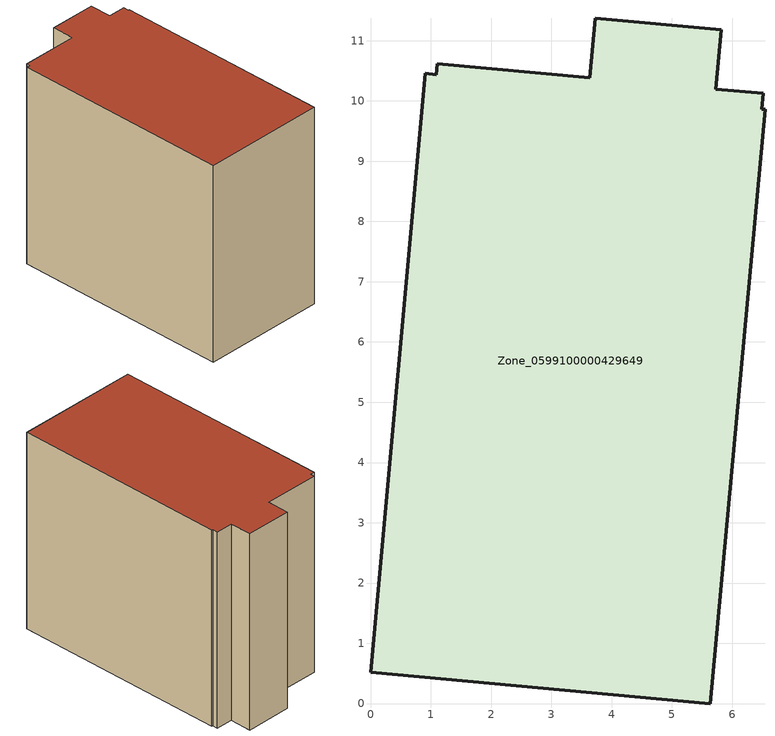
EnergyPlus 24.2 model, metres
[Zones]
Zone_0599100000429649
 floor ground (C_G): 1.09,10.44 1.11,10.62 3.64,10.39 3.73,11.37 5.82,11.18 5.73,10.2 6.51,10.13 6.49,9.86 6.55,9.86 5.63,0 0,0.52 0.91,10.46 z0
 wall outside (C_F): 5.82,11.18 3.73,11.37 3.64,10.39 1.11,10.62 1.09,10.44 0.91,10.46 0,0.52 5.63,0 6.55,9.86 6.49,9.86 6.51,10.13 5.73,10.2 5.82,11.18 z0:9.12
 roof outside (C_R): 5.63,0 6.55,9.86 6.49,9.86 6.51,10.13 5.73,10.2 5.82,11.18 3.73,11.37 3.64,10.39 1.11,10.62 1.09,10.44 0.91,10.46 0,0.52 z9.12
[BUILDING]
Pand.0599100000429649: North Axis=0; Terrain=City; Loads Convergence Tolerance Value=0.04; Temperature Convergence Tolerance Value=0.4; Solar Distribution=FullExterior; Maximum Number of Warmup Days=25; Minimum Number of Warmup Days=1
[Site:Location]
Rotterdam.The.Hague.AP_ZH_NLD Design_Conditions: Latitude=51.96; Longitude=4.45; Time Zone=1; Elevation=-4.5
[SITE:GROUNDTEMPERATURE:BUILDINGSURFACE]
18, 18, 18, 18, 18, 18, 18, 18, 18, 18, 18, 18
[MATERIAL] Thermal Absorptance=0.9; Solar Absorptance=0.7; Visible Absorptance=0.7
Name | Roughness | Thickness | Conductivity | Density | Specific Heat
G.TC.2006-2014 | MediumSmooth | 0.15 | 0.06 | 540 | 1210
F.TC.2006-2014 | Rough | 0.3 | 0.12 | 1920 | 840
R.TC.2006-2014 | MediumRough | 0.2 | 0.08 | 1500 | 1000
[CONSTRUCTION]
C_G: G.TC.2006-2014
C_F: F.TC.2006-2014
C_R: R.TC.2006-2014
[ZONE]
Zone_0599100000429649: Type=1; Multiplier=1; Ceiling Height=Autocalculate; Volume=Autocalculate; Floor Area=autocalculate; Part of Total Floor Area=Yes
[ZONEINFILTRATION:DESIGNFLOWRATE]
Infil_Zone_0599100000429649: Zone or ZoneList or Space or SpaceList=Zone_0599100000429649; Schedule=AlwaysOn; Design Flow Rate Calculation Method=Flow/Area; Flow Rate per Floor Area=0.0015; Constant Term Coefficient=1; Temperature Term Coefficient=0; Velocity Term Coefficient=0; Velocity Squared Term Coefficient=0
[HVACTEMPLATE:ZONE:IDEALLOADSAIRSYSTEM]
Zone_0599100000429649: Maximum Heating Supply Air Temperature=50; Minimum Cooling Supply Air Temperature=13; Maximum Heating Supply Air Humidity Ratio=0.0156; Minimum Cooling Supply Air Humidity Ratio=0.0077; Heating Limit=NoLimit; Cooling Limit=NoLimit; Dehumidification Control Type=ConstantSensibleHeatRatio; Cooling Sensible Heat Ratio=0.7; Dehumidification Setpoint=60; Humidification Control Type=None; Humidification Setpoint=30; Outdoor Air Method=None; Outdoor Air Flow Rate per Person=0.00944; Outdoor Air Flow Rate per Zone Floor Area=0; Outdoor Air Flow Rate per Zone=0; Demand Controlled Ventilation Type=None; Outdoor Air Economizer Type=NoEconomizer; Heat Recovery Type=None; Sensible Heat Recovery Effectiveness=0.7; Latent Heat Recovery Effectiveness=0.65
[ZONECONTROL:THERMOSTAT]
ThermostatControl_Zone_0599100000429649: Zone or ZoneList=Zone_0599100000429649; Control Type Schedule=DualSetpointControlType; Control 1=Thermostat_Zone_0599100000429649; Temperature Difference Between Cutout And Setpoint=0
[THERMOSTATSETPOINT:DUALSETPOINT]
Thermostat_Zone_0599100000429649: Heating Setpoint Temperature Schedule=HeatingSetpoint_Zone_0599100000429649; Cooling Setpoint Temperature Schedule=CoolingSetpoint_Zone_0599100000429649
[SCHEDULE:COMPACT]
HeatingSetpoint_Zone_0599100000429649: Through: 12/31, For: AllDays, Until: 24:00, 21
CoolingSetpoint_Zone_0599100000429649: Through: 12/31, For: AllDays, Until: 24:00, 24
DualSetpointControlType: Through: 12/31, For: AllDays, Until: 24:00, 4
AlwaysOn: Through: 12/31, For: AllDays, Until: 24:00, 1
